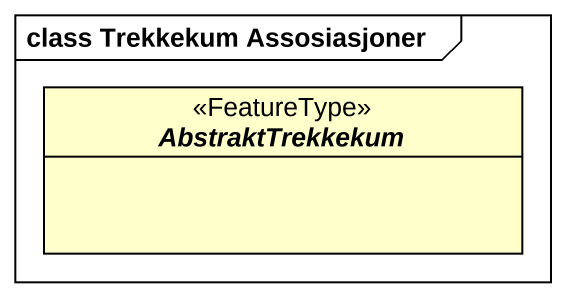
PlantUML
@startuml
mainframe class Trekkekum Assosiasjoner
hide circle
hide empty members
abstract class AbstraktTrekkekum <<FeatureType>>
@enduml
